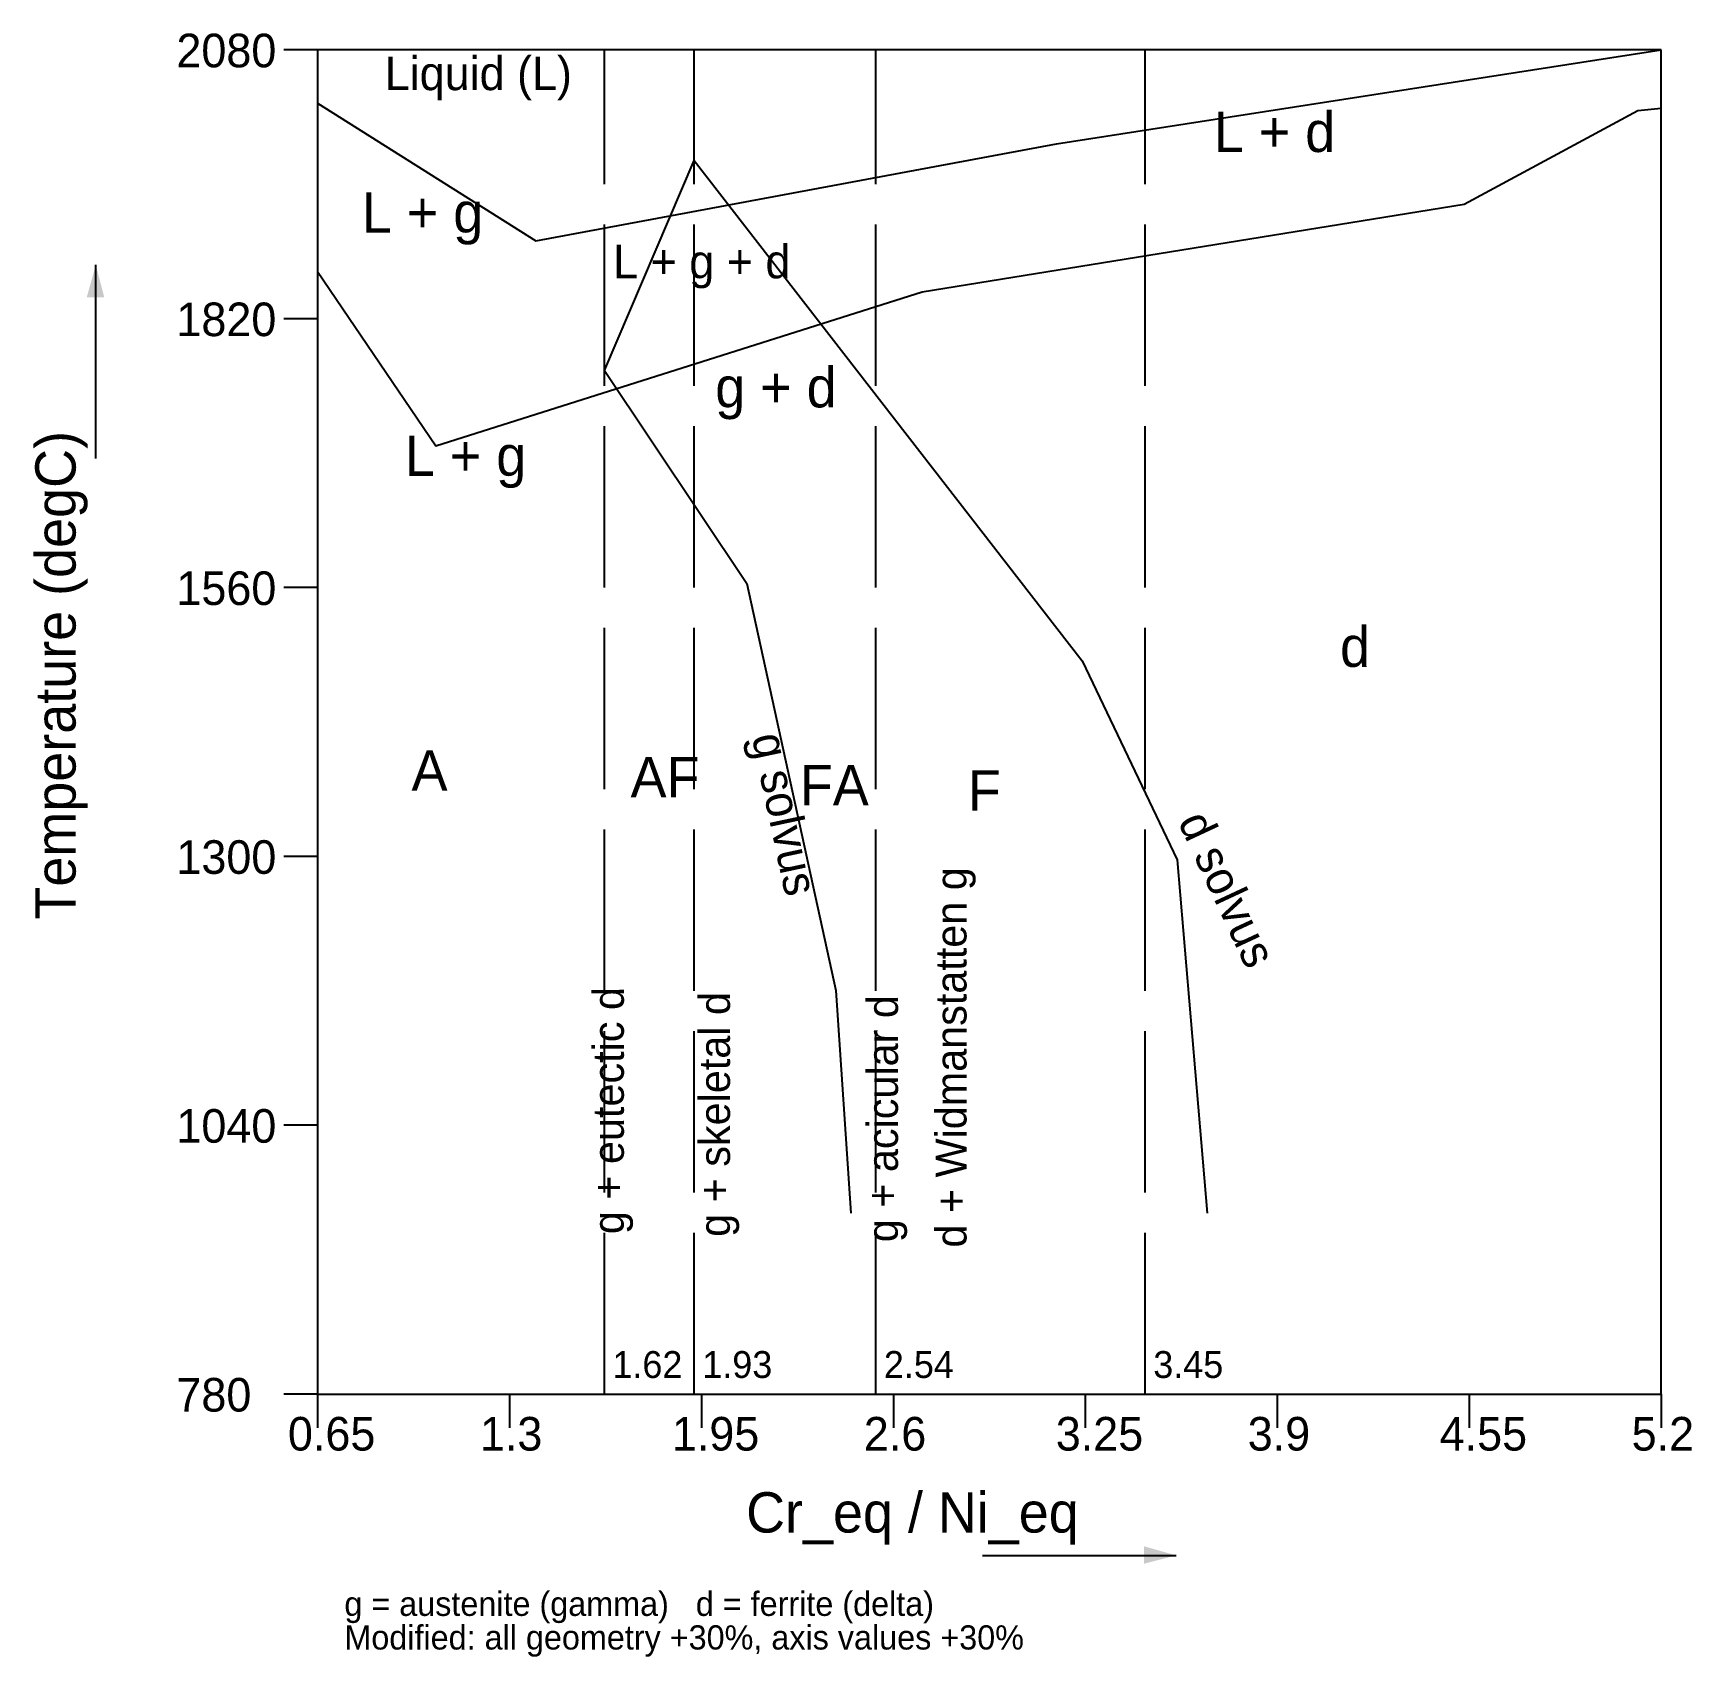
# Model space of a CAD drawing. Header units: millimetres. Extents: x -28 to 133, y -25 to 132.
import ezdxf

# ---------------------------------------------------------------- set-up
doc = ezdxf.new("R2010")
doc.units = ezdxf.units.MM
doc.linetypes.add('DASHED', pattern=[19.5, 15.6, -3.9])
for name, color, linetype in [('AXES', 7, 'CONTINUOUS'), ('BOUND', 5, 'CONTINUOUS'), ('CURVE_LIQ', 7, 'CONTINUOUS'), ('CURVE_MODE', 1, 'CONTINUOUS'), ('TEXT', 7, 'CONTINUOUS')]:
    doc.layers.add(name, color=color, linetype=linetype)

msp = doc.modelspace()

# ---------------------------------------------------------------- linework, layer by layer
at = {"layer": 'AXES'}
for p, q in [((0, 130), (-3.25, 130)), ((130, 130), (0, 130)), ((0, 130), (0, 0)), ((130, 0), (130, 130)), ((-21.45, 90.48), (-21.45, 109.2)), ((0, 104), (-3.25, 104)), ((0, 78), (-3.25, 78)), ((0, 52), (-3.25, 52)), ((0, 26), (-3.25, 26)), ((0, 0), (-3.25, 0)), ((0, 0), (130, 0)), ((0, 0), (0, -3.25)), ((18.571429, 0), (18.571429, -3.25)), ((37.142857, 0), (37.142857, -3.25)), ((55.714286, 0), (55.714286, -3.25)), ((74.285714, 0), (74.285714, -3.25)), ((92.857143, 0), (92.857143, -3.25)), ((111.428571, 0), (111.428571, -3.25)), ((130, 0), (130, -3.25)), ((64.35, -15.6), (83.07, -15.6))]:
    msp.add_line(p, q, dxfattribs=at)
for points in [[(-21.45, 109.2), (-20.631, 106.08), (-22.321, 106.08)], [(83.07, -15.6), (79.95, -16.406), (79.95, -14.716)]]:
    msp.add_solid(points, dxfattribs=at)
at = {"layer": 'BOUND', "linetype": 'DASHED'}
for p, q in [((27.755, 0), (27.755, 130)), ((36.452, 0), (36.452, 130)), ((54.015, 0), (54.015, 130)), ((80.08, 0), (80.08, 130))]:
    msp.add_line(p, q, dxfattribs=at)
at = {"layer": 'CURVE_LIQ'}
for points in [[(0, 124.852), (21.125, 111.514), (71.5, 120.9), (130, 130)], [(0, 108.576), (11.453, 91.689), (58.5, 106.6), (110.942, 115.076), (127.738, 124.137), (130, 124.371)]]:
    msp.add_lwpolyline(points, dxfattribs=at)
at = {"layer": 'CURVE_MODE'}
for points in [[(27.755, 98.982), (36.452, 119.288)], [(36.452, 119.288), (73.996, 70.915), (83.187, 51.675), (86.06, 17.511)], [(27.755, 98.982), (41.535, 78.377), (50.154, 39.039), (51.584, 17.511)]]:
    msp.add_lwpolyline(points, dxfattribs=at)

# ---------------------------------------------------------------- texts
at = {"layer": 'TEXT'}
for s, height, p in [('2080', 3.25, (-13.65, 128.31)), ('Liquid (L)', 3.25, (6.5, 126.1)), ('L + d', 3.9, (86.71, 120.12)), ('L + g', 3.9, (4.29, 112.32)), ('L + g + d', 3.25, (28.6, 107.9)), ('1820', 3.25, (-13.65, 102.31)), ('g + d', 3.9, (38.48, 95.42)), ('L + g', 3.9, (8.45, 88.79)), ('1560', 3.25, (-13.65, 76.31)), ('d', 3.9, (98.93, 70.33)), ('A', 3.9, (9.1, 58.37)), ('AF', 3.9, (30.29, 57.72)), ('FA', 3.9, (46.67, 56.94)), ('F', 3.9, (62.92, 56.42)), ('1300', 3.25, (-13.65, 50.31)), ('1040', 3.25, (-13.65, 24.31)), ('780', 3.25, (-13.65, -1.69)), ('0.65', 3.25, (-2.86, -5.46)), ('1.3', 3.25, (15.711429, -5.46)), ('1.95', 3.25, (34.282857, -5.46)), ('2.6', 3.25, (52.854286, -5.46)), ('3.25', 3.25, (71.425714, -5.46)), ('3.9', 3.25, (89.997143, -5.46)), ('4.55', 3.25, (108.568571, -5.46)), ('5.2', 3.25, (127.14, -5.46)), ('Cr_eq / Ni_eq', 3.9, (41.47, -13.39)), ('g = austenite (gamma)   d = ferrite (delta)', 2.34, (2.6, -21.45)), ('Modified: all geometry +30%, axis values +30%', 2.34, (2.6, -24.7))]:
    msp.add_text(s, height=height, dxfattribs=at).set_placement(p)
for s, height, rotation, p in [('Temperature (degC)', 3.9, 90, (-23.4, 45.89)), ('g solvus', 3.25, -78, (41.99, 63.57)), ('d solvus', 3.25, -65, (83.2, 55.38)), ('d + Widmanstatten g', 2.99, 90, (62.79, 14.17)), ('g + eutectic d', 2.99, 90, (29.64, 15.47)), ('g + skeletal d', 2.99, 90, (39.91, 15.21)), ('g + acicular d', 2.99, 90, (56.16, 14.69))]:
    msp.add_text(s, height=height, rotation=rotation, dxfattribs=at).set_placement(p)
at = {"layer": 'TEXT', "color": 5}
for s, p in [('1.62', (28.535, 1.56)), ('1.93', (37.232, 1.56)), ('2.54', (54.795, 1.56)), ('3.45', (80.86, 1.56))]:
    msp.add_text(s, height=2.6, dxfattribs=at).set_placement(p)

doc.saveas('drawing.dxf')
